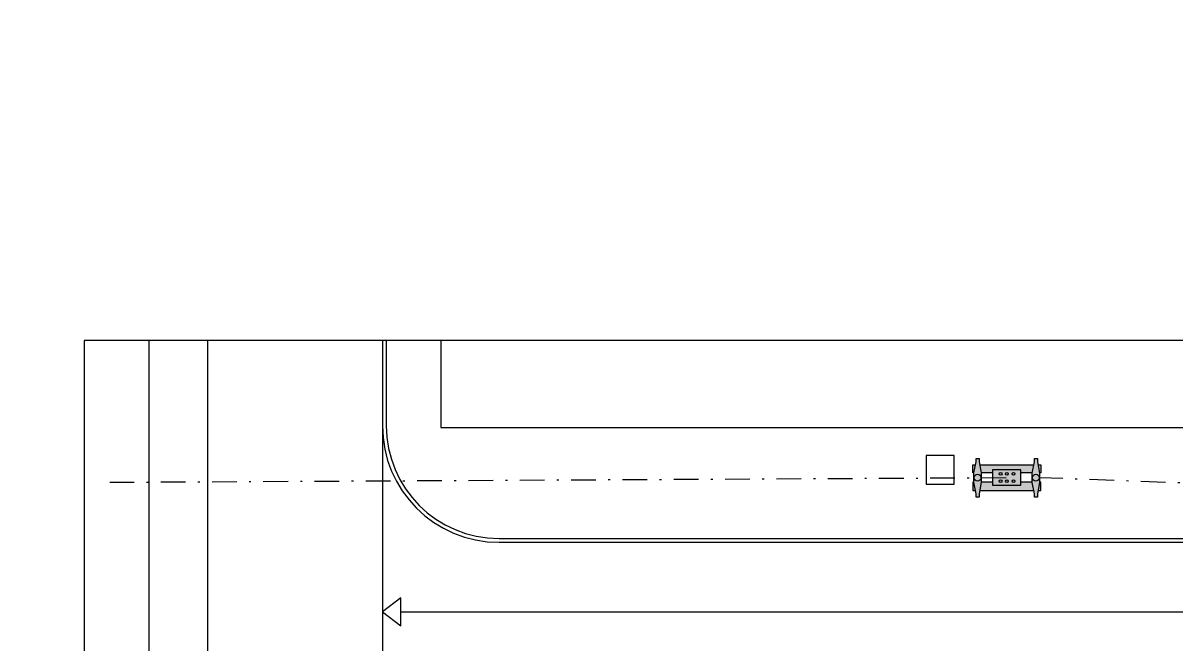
# Model space of a CAD drawing. Header units: millimetres. Extents: x -579 to 213, y -67 to 509.
# Drawn here: x -80.1 to -20.7, y 45.5 to 77.5 of the extents above; entities that cross this region are included whole.
import ezdxf
from ezdxf.xclip import XClip

# ---------------------------------------------------------------- set-up
doc = ezdxf.new("R2010")
doc.units = ezdxf.units.MM
doc.header["$LTSCALE"] = 0.1
doc.linetypes.add('X REF - ANELO INST bind$0$X REF - ANELO EXT$0$DASHDOT', pattern=[25.4, 12.7, -6.35, 0, -6.35])
for name, color, linetype in [('X REF - ANELO INST bind$0$X REF - ANELO EXT$0$EXT-BIPOSTE SET', 251, 'Continuous'), ('X REF - ANELO INST bind$0$X REF - ANELO EXT$0$RLV - CAMARAS Y PILASTRAS', 251, 'Continuous'), ('X REF - ANELO INST bind$0$X REF - ANELO EXT$0$RLV-AUXILIARES', 252, 'Continuous'), ('X REF - ANELO INST bind$0$X REF - ANELO EXT$0$RLV-CORDONES', 8, 'Continuous'), ('X REF - ANELO INST bind$0$X REF - ANELO EXT$0$RLV-LINEA MT', 252, 'X REF - ANELO INST bind$0$X REF - ANELO EXT$0$DASHDOT'), ('X REF - ANELO INST bind$0$X REF - ANELO EXT$0$RLV-PARCELAS', 8, 'Continuous')]:
    doc.layers.add(name, color=color, linetype=linetype)

# ---------------------------------------------------------------- blocks, each defined once
blk = doc.blocks.new('X REF - ANELO INST bind$0$X REF - ANELO EXT$0$BIPOSTE SET')
for points in [[(-3.47, 2.61), (3.47, 2.61), (3.47, 1.78), (-3.47, 1.78)], [(-3.12, 3.25), (-2.82, 3.25), (-2.82, 2.93), (-2.59, 1.78), (-2.59, 0.83), (-2.82, -0.33), (-2.82, -0.67), (-3.12, -0.67), (-3.12, -0.33), (-3.36, 0.83), (-3.36, 1.78), (-3.12, 2.93)], [(2.82, 3.25), (3.13, 3.25), (3.13, 2.92), (3.36, 1.77), (3.36, 0.82), (3.13, -0.34), (3.13, -0.68), (2.82, -0.68), (2.82, -0.34), (2.59, 0.82), (2.59, 1.77), (2.82, 2.92)], [(-1.44, 0.53), (1.44, 0.53), (1.44, 2.1), (-1.44, 2.1)], [(-3.47, 0.83), (3.47, 0.83), (3.47, 0), (-3.47, 0)]]:
    blk.add_hatch(color=255).paths.add_polyline_path(points)
at = {"layer": 'X REF - ANELO INST bind$0$X REF - ANELO EXT$0$EXT-BIPOSTE SET'}
for points in [[(-3.36, 1.78), (-3.47, 1.78), (-3.47, 2.61), (-3.19, 2.61)], [(-3.12, 3.25), (-2.82, 3.25), (-2.82, 2.93), (-2.59, 1.78), (-2.59, 0.83), (-2.82, -0.33), (-2.82, -0.67), (-3.12, -0.67), (-3.12, -0.33), (-3.36, 0.83), (-3.36, 1.78), (-3.12, 2.93), (-3.12, 3.25), (-2.82, 3.25)], [(-2.76, 2.61), (2.76, 2.61)], [(2.82, 3.25), (3.13, 3.25), (3.13, 2.92), (3.36, 1.77), (3.36, 0.82), (3.13, -0.34), (3.13, -0.68), (2.82, -0.68), (2.82, -0.34), (2.59, 0.82), (2.59, 1.77), (2.82, 2.92), (2.82, 3.25), (3.13, 3.25)], [(3.19, 2.61), (3.47, 2.61), (3.47, 1.78), (3.36, 1.78)], [(-3.36, 0.83), (-3.36, 1.78)], [(-1.44, 1.78), (-2.59, 1.78)], [(-2.59, 1.78), (-2.59, 0.83)], [(2.59, 1.78), (1.44, 1.78)], [(3.36, 1.78), (3.36, 1.78), (3.36, 0.83), (3.36, 0.83)], [(-3.36, 0.83), (-3.47, 0.83), (-3.47, 0), (-3.19, 0)], [(-2.75, 0), (2.75, 0)], [(-1.44, 0.83), (-2.59, 0.83)], [(2.59, 0.83), (1.44, 0.83)], [(3.2, 0), (3.47, 0), (3.47, 0.83), (3.36, 0.83)]]:
    blk.add_lwpolyline(points, dxfattribs=at)
blk.add_lwpolyline([(-1.44, 0.53), (1.44, 0.53), (1.44, 2.1), (-1.44, 2.1)], close=True, dxfattribs=at)
for centre, radius in [((-2.97, 1.3), 0.347), ((-0.62, 1.69), 0.143), ((0.01, 1.69), 0.143), ((0.69, 1.69), 0.143), ((2.97, 1.3), 0.347), ((-0.62, 0.94), 0.143), ((0.01, 0.94), 0.143), ((0.69, 0.94), 0.143)]:
    blk.add_circle(centre, radius, dxfattribs=at)
blk = doc.blocks.new('X REF - ANELO INST bind$0$X REF - ANELO EXT')
at = {"layer": 'X REF - ANELO INST bind$0$X REF - ANELO EXT$0$RLV - CAMARAS Y PILASTRAS'}
blk.add_lwpolyline([(-33.645, 53.773), (-32.203, 53.773), (-32.203, 55.249), (-33.645, 55.249)], close=True, dxfattribs=at)
at = {"layer": 'X REF - ANELO INST bind$0$X REF - ANELO EXT$0$RLV-AUXILIARES'}
for p, q in [((-61.625, 56.778), (-61.625, 37.778)), ((-60.671, 47.199), (-11.831, 47.199))]:
    blk.add_line(p, q, dxfattribs=at)
blk.add_lwpolyline([(-60.671, 46.485), (-60.671, 47.912), (-61.625, 47.199), (-60.671, 46.485)], dxfattribs=at)
at = {"layer": 'X REF - ANELO INST bind$0$X REF - ANELO EXT$0$RLV-CORDONES'}
for points in [[(-70.625, 77.495), (-70.625, -118.041, -0.414214), (-76.625, -124.041), (-80.115, -124.041)], [(-61.625, 77.495), (-61.625, 60.084), (-61.625, 60.084), (-61.625, 60.084), (-61.625, 60.084), (-61.625, 60.084), (-61.625, 60.084), (-61.625, 56.778, 0.414212), (-55.625, 50.778), (-29.056, 50.778)], [(-35.223, 50.778), (46.375, 50.778, 0.414214), (50.375, 54.778), (50.375, 77.495)]]:
    blk.add_lwpolyline(points, format="xyb", dxfattribs=at)
at = {"layer": 'X REF - ANELO INST bind$0$X REF - ANELO EXT$0$RLV-CORDONES', "color": 253}
for points in [[(-61.425, 77.495), (-61.425, 56.778, 0.414212), (-55.625, 50.978), (-28.867, 50.978)], [(-37.541, 50.978), (46.375, 50.978, 0.414214), (50.175, 54.778), (50.175, 77.495)]]:
    blk.add_lwpolyline(points, format="xyb", dxfattribs=at)
at = {"layer": 'X REF - ANELO INST bind$0$X REF - ANELO EXT$0$RLV-LINEA MT'}
for p, q in [((-29.523, 54.09), (-75.658, 53.851)), ((57.812, 50.903), (-27.805, 54.099))]:
    blk.add_line(p, q, dxfattribs=at)
at = {"layer": 'X REF - ANELO INST bind$0$X REF - ANELO EXT$0$RLV-PARCELAS'}
for points in [[(-80.115, -121.041), (-77.625, -121.041), (-73.625, -117.041), (-73.625, 77.495)], [(-58.625, 77.495), (-58.625, 56.682), (47.389, 56.682), (47.389, 77.495)]]:
    blk.add_lwpolyline(points, dxfattribs=at)
at = {"layer": 'X REF - ANELO INST bind$0$X REF - ANELO EXT$0$EXT-BIPOSTE SET', "xscale": 0.5044546991953212, "yscale": 0.5044546991953212, "zscale": 0.5044546991953212}
blk.add_blockref('X REF - ANELO INST bind$0$X REF - ANELO EXT$0$BIPOSTE SET', (-29.501, 53.446), dxfattribs=at)
blk = doc.blocks.new('X REF - ANELO INST bind$0$X REF - ANELO')
blk.add_blockref('X REF - ANELO INST bind$0$X REF - ANELO EXT', (0, 0))
blk = doc.blocks.new('X REF - ANELO INST bind')
ref = blk.add_blockref('X REF - ANELO INST bind$0$X REF - ANELO', (0, 0))
XClip(ref).set_block_clipping_path([(-76.9680737415, -24.7711317477), (92.9860355418, 61.1669630168)])

msp = doc.modelspace()

# ---------------------------------------------------------------- block references
msp.add_blockref('X REF - ANELO INST bind', (0, 0))

doc.saveas('drawing.dxf')
